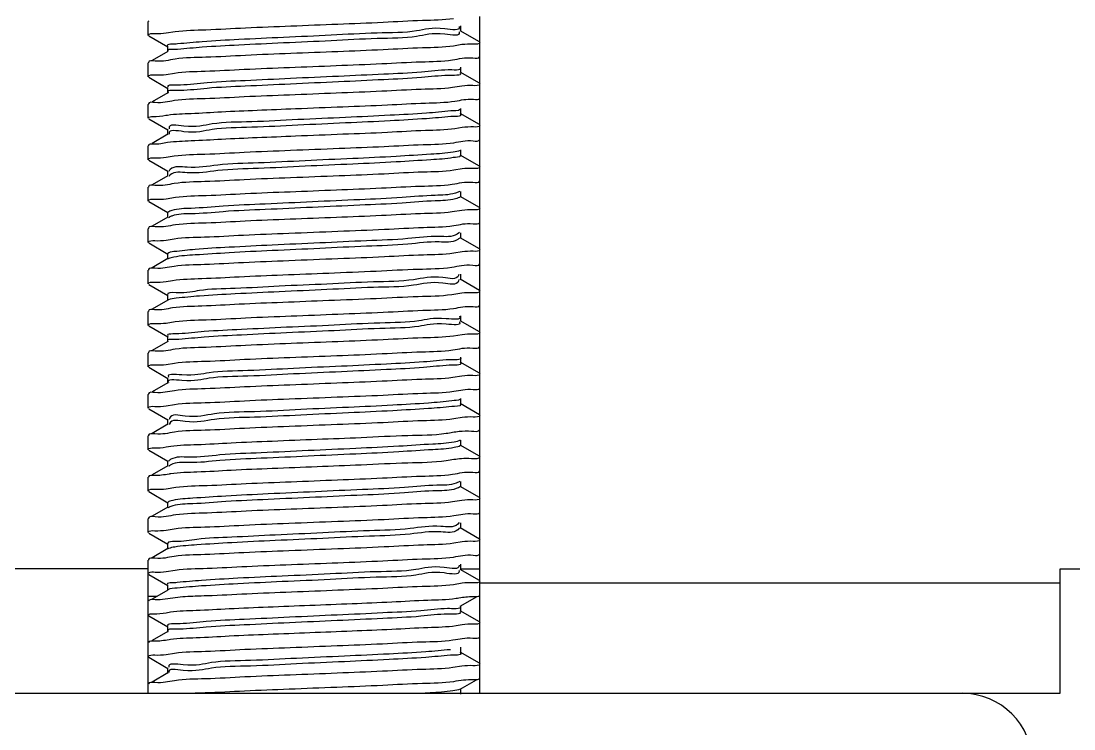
# Model space of a CAD drawing. Extents: x 795723 to 6584336, y 16443136 to 18851075.
# Drawn here: x 1984011.5 to 1984233.1, y 17882809.7 to 17882958.7 of the extents above; entities that cross this region are included whole.
import ezdxf

# ---------------------------------------------------------------- set-up
doc = ezdxf.new("R2010")
doc.units = 0
doc.header["$LTSCALE"] = 1000
doc.header["$MEASUREMENT"] = 0
doc.layers.add('02___PRT_ALL_AXES', color=7, linetype='Continuous')

# ---------------------------------------------------------------- blocks, each defined once
blk = doc.blocks.new('抗震大样1')
at = {"color": 133, "linetype": 'Continuous'}
for p, q in [((2274.64, -3747.18), (2274.52, -3747.32)), ((2279.9, -3750.75), (2282.58, -3750.33)), ((2367.99, -3750.39), (2368.02, -3750.5)), ((2374.1, -3753.41), (2368.33, -3750.07)), ((2368.46, -3750.22), (2368.46, -3748.56)), ((2274.64, -3751.61), (2280.41, -3754.95)), ((2368.84, -3754.27), (2366.31, -3754.68)), ((2280.41, -3756.3), (2275.68, -3759.03)), ((2280.27, -3754.79), (2280.27, -3756.45)), ((2274.64, -3759.64), (2274.52, -3759.78)), ((2368.46, -3762.69), (2368.46, -3761.02)), ((2274.64, -3764.07), (2280.41, -3767.41)), ((2279.89, -3763.2), (2282.35, -3762.8)), ((2374.1, -3765.87), (2368.33, -3762.53)), ((2280.27, -3767.25), (2280.27, -3768.92)), ((2368.84, -3766.71), (2365.98, -3767.17)), ((2280.41, -3768.76), (2275.68, -3771.5)), ((2274.64, -3772.1), (2274.52, -3772.24)), ((2368.46, -3775.15), (2368.46, -3773.49)), ((2274.64, -3776.53), (2280.41, -3779.87)), ((2279.8, -3775.51), (2280.32, -3775.43)), ((2374.1, -3778.33), (2368.33, -3774.99)), ((2280.27, -3779.72), (2280.27, -3781.38)), ((2368.86, -3779.23), (2366.74, -3779.57)), ((2280.41, -3781.22), (2275.68, -3783.96)), ((2280.75, -3781.09), (2280.76, -3781.15)), ((2274.64, -3784.57), (2274.52, -3784.7)), ((2368.46, -3787.61), (2368.46, -3785.95)), ((2274.64, -3788.99), (2280.41, -3792.33)), ((2279.89, -3788.13), (2282.34, -3787.73)), ((2374.1, -3790.8), (2368.33, -3787.46)), ((2280.27, -3792.18), (2280.27, -3793.84)), ((2368.85, -3791.66), (2366.4, -3792.06)), ((2280.41, -3793.69), (2275.68, -3796.42)), ((2280.9, -3793.71), (2280.75, -3793.91)), ((2280.94, -3793.66), (2280.9, -3793.71)), ((2274.64, -3797.03), (2274.52, -3797.16)), ((2368.24, -3798.42), (2366.86, -3798.95)), ((2368.46, -3800.07), (2368.46, -3798.41)), ((2274.64, -3801.46), (2280.41, -3804.8)), ((2279.9, -3800.61), (2282.66, -3800.17)), ((2374.1, -3803.26), (2368.33, -3799.92)), ((2280.27, -3804.64), (2280.27, -3806.3)), ((2368.84, -3804.1), (2365.91, -3804.56)), ((2280.41, -3806.15), (2275.68, -3808.88)), ((2280.75, -3806.21), (2280.55, -3806.34)), ((2280.82, -3806.17), (2280.75, -3806.21)), ((2274.64, -3809.49), (2274.52, -3809.63)), ((2368.09, -3810.79), (2367.4, -3811.31)), ((2368.46, -3812.53), (2368.46, -3810.87)), ((2274.64, -3813.92), (2280.41, -3817.26)), ((2279.89, -3813.05), (2282.28, -3812.66)), ((2374.1, -3815.72), (2368.33, -3812.38)), ((2280.27, -3817.1), (2280.27, -3818.77)), ((2368.85, -3816.59), (2366.36, -3816.99)), ((2280.41, -3818.61), (2275.68, -3821.35)), ((2280.65, -3818.61), (2280.45, -3818.7)), ((2274.64, -3821.95), (2274.52, -3822.09)), ((2367.89, -3823.41), (2367.82, -3823.67)), ((2368.46, -3825), (2368.46, -3823.34)), ((2274.64, -3826.38), (2280.41, -3829.72)), ((2279.87, -3825.48), (2281.82, -3825.16)), ((2367.91, -3824.94), (2367.82, -3825.34)), ((2374.1, -3828.18), (2368.33, -3824.84)), ((2280.27, -3829.57), (2280.27, -3831.23)), ((2368.83, -3829.01), (2365.75, -3829.49)), ((2280.41, -3831.07), (2275.68, -3833.81)), ((2280.57, -3830.97), (2280.39, -3831.05)), ((2274.64, -3834.42), (2274.52, -3834.55)), ((2368.46, -3837.46), (2368.46, -3835.8)), ((2274.64, -3838.84), (2280.41, -3842.18)), ((2279.9, -3837.99), (2282.63, -3837.56)), ((2374.1, -3840.65), (2368.33, -3837.31)), ((2280.27, -3842.03), (2280.27, -3843.69)), ((2368.85, -3841.51), (2366.34, -3841.91)), ((2280.41, -3843.54), (2275.68, -3846.27)), ((2274.64, -3846.88), (2274.52, -3847.01)), ((2368.46, -3849.92), (2368.46, -3848.26)), ((2274.64, -3851.3), (2280.41, -3854.65)), ((2279.89, -3850.44), (2282.38, -3850.04)), ((2374.1, -3853.11), (2368.33, -3849.77)), ((2280.41, -3856), (2275.68, -3858.73)), ((2280.27, -3854.49), (2280.27, -3856.15)), ((2368.84, -3853.96), (2366.05, -3854.4)), ((2274.64, -3859.34), (2274.52, -3859.48)), ((2374.1, -3865.57), (2368.33, -3862.23)), ((2368.46, -3862.38), (2368.46, -3860.72)), ((2274.64, -3863.77), (2280.41, -3867.11)), ((2279.89, -3862.9), (2282.37, -3862.5)), ((2280.41, -3868.46), (2275.68, -3871.2)), ((2280.27, -3866.95), (2280.27, -3868.62)), ((2280.88, -3868.35), (2280.85, -3868.52)), ((2368.85, -3866.44), (2366.39, -3866.83)), ((2274.64, -3871.8), (2274.52, -3871.94)), ((2374.1, -3878.03), (2368.33, -3874.69)), ((2368.46, -3874.85), (2368.46, -3873.19)), ((2274.64, -3876.23), (2280.41, -3879.57)), ((2279.85, -3875.28), (2281.25, -3875.05)), ((2280.41, -3880.92), (2275.68, -3883.66)), ((2280.27, -3879.42), (2280.27, -3881.08)), ((2280.84, -3880.99), (2280.65, -3881.16)), ((2280.89, -3880.94), (2280.84, -3880.99)), ((2274.64, -3884.26), (2274.52, -3884.4)), ((2279.9, -3887.85), (2282.77, -3887.4)), ((2368.19, -3885.61), (2367.1, -3886.14)), ((2374.1, -3890.5), (2368.33, -3887.16)), ((2368.46, -3887.31), (2368.46, -3885.65)), ((2274.64, -3888.69), (2280.41, -3892.03)), ((2280.41, -3893.39), (2275.68, -3896.12)), ((2280.27, -3891.88), (2280.27, -3893.54)), ((2280.7, -3893.43), (2280.5, -3893.54)), ((2280.78, -3893.39), (2280.7, -3893.43)), ((2368.84, -3891.34), (2366, -3891.79)), ((2274.64, -3896.73), (2274.52, -3896.86)), ((2279.89, -3900.29), (2282.32, -3899.89)), ((2367.99, -3898.04), (2367.59, -3898.51)), ((2368.07, -3899.57), (2367.59, -3900.17)), ((2374.1, -3902.96), (2368.33, -3899.62)), ((2368.46, -3899.77), (2368.46, -3898.11)), ((2274.64, -3901.15), (2280.41, -3904.5)), ((2280.41, -3905.85), (2275.68, -3908.58)), ((2280.27, -3904.34), (2280.27, -3906)), ((2280.61, -3905.81), (2280.43, -3905.89)), ((2368.85, -3903.82), (2366.39, -3904.22)), ((2274.64, -3909.19), (2274.52, -3909.33)), ((2274.52, -3949.36), (2274.52, -3911.97)), ((2279.9, -3912.77), (2282.65, -3912.33)), ((2367.94, -3912.36), (2367.97, -3912.53)), ((2367.96, -3910.79), (2367.97, -3910.87)), ((2374.1, -3915.42), (2368.33, -3912.08)), ((2368.46, -3912.23), (2368.46, -3910.57)), ((2274.64, -3913.62), (2280.41, -3916.96)), ((2280.41, -3918.31), (2275.68, -3921.05)), ((2280.27, -3916.8), (2280.27, -3918.47)), ((2368.85, -3916.28), (2366.32, -3916.69)), ((2274.65, -3921.44), (2274.54, -3921.62)), ((2368.33, -3923.19), (2373.36, -3920.28)), ((2372.11, -3920.24), (2372.4, -3920.25)), ((2276.11, -3925.42), (2276.21, -3925.43)), ((2279.85, -3925.13), (2281.19, -3924.91)), ((2374.1, -3927.88), (2368.33, -3924.54)), ((2368.46, -3924.7), (2368.46, -3923.03)), ((2274.64, -3926.08), (2280.41, -3929.42)), ((2368.87, -3928.8), (2367.07, -3929.09)), ((2280.41, -3930.77), (2275.68, -3933.51)), ((2280.27, -3929.27), (2280.27, -3930.93)), ((2281.19, -3933.21), (2280.81, -3933.27)), ((2279.89, -3937.68), (2282.41, -3937.27)), ((2374.1, -3940.35), (2368.33, -3937)), ((2368.46, -3937.16), (2368.46, -3935.5)), ((2274.64, -3938.54), (2280.41, -3941.88)), ((2368.84, -3941.2), (2366.12, -3941.63)), ((2280.41, -3943.24), (2275.68, -3945.97)), ((2280.27, -3941.73), (2280.27, -3943.39)), ((2368.33, -3948.11), (2373.24, -3945.27)), ((2368.46, -3949.62), (2368.46, -3947.96))]:
    blk.add_line(p, q, dxfattribs=at)
at = {"color": 5, "linetype": 'Continuous'}
for p, q in [((2374.22, -3949.36), (2374.22, -3745.8)), ((2274.52, -3911.97), (2108.35, -3911.97)), ((2548.69, -3949.36), (2548.69, -3911.97)), ((2548.69, -3911.97), (2706.55, -3911.97)), ((2374.22, -3916.12), (2548.69, -3916.12)), ((2091.74, -3949.36), (2548.69, -3949.36))]:
    blk.add_line(p, q, dxfattribs=at)
at = {"color": 3, "linetype": 'Continuous'}
blk.add_arc((2519.2, -3970.54), 21.19, 0, 90, dxfattribs=at)
at = {"color": 133, "linetype": 'Continuous'}
for points, start_tangent, end_tangent in [([(2282.58, -3750.33), (2291.84, -3749.76), (2303.74, -3749.2), (2317.39, -3748.63), (2331.51, -3748.07), (2345.14, -3747.5), (2357, -3746.94), (2366.31, -3746.37)], (0.989189, 0.146646), (0.989082, 0.147367)), ([(2274.52, -3751.47), (2276.58, -3750.9)], (0, 1), (0.999231, -0.039217)), ([(2276.58, -3750.9), (2279.9, -3750.75)], (0.999231, -0.039217), (0.991693, 0.128631)), ([(2368.02, -3748.84), (2363.69, -3749.49), (2355.16, -3750.14), (2343.35, -3750.79), (2329.52, -3751.44), (2315.13, -3752.1), (2301.73, -3752.75), (2290.75, -3753.4), (2283.35, -3754.05)], (0.234344, -0.972154), (-0.99554, -0.094343)), ([(2368.02, -3750.5), (2363.69, -3751.15), (2355.16, -3751.8), (2343.35, -3752.46), (2329.52, -3753.11), (2315.13, -3753.76), (2301.73, -3754.41), (2290.75, -3755.06), (2283.35, -3755.71)], (0.234344, -0.972154), (-0.99554, -0.094343)), ([(2368.01, -3748.8), (2368.02, -3748.84)], (0.270405, -0.962747), (0.234344, -0.972154)), ([(2283.35, -3754.05), (2280.32, -3754.7), (2280.35, -3754.73)], (-0.99554, -0.094343), (0.682491, -0.730894)), ([(2366.31, -3754.68), (2357, -3755.25), (2345.14, -3755.81), (2331.51, -3756.38), (2317.39, -3756.94), (2303.74, -3757.51), (2291.84, -3758.07), (2282.58, -3758.63)], (-0.989082, -0.147367), (-0.989189, -0.146646)), ([(2372.2, -3754.11), (2368.84, -3754.27)], (-0.999319, 0.036909), (-0.99104, -0.133567)), ([(2374.22, -3753.55), (2372.2, -3754.11)], (0, -1), (-0.999319, 0.036909)), ([(2283.35, -3755.71), (2280.32, -3756.35)], (-0.99554, -0.094343), (0.45559, -0.89019)), ([(2365.98, -3758.86), (2372.12, -3758.28), (2374.19, -3757.87)], (0.989274, 0.14607), (0.290698, 0.956815)), ([(2282.58, -3758.63), (2276.58, -3759.21), (2274.54, -3759.61)], (-0.989189, -0.146646), (-0.296639, -0.95499)), ([(2282.35, -3762.8), (2291.58, -3762.24), (2303.35, -3761.68), (2316.96, -3761.11), (2331.04, -3760.55), (2344.72, -3759.98), (2356.6, -3759.42), (2365.98, -3758.86)], (0.989079, 0.147386), (0.989274, 0.14607)), ([(2274.52, -3763.93), (2276.52, -3763.37)], (0, 1), (0.99936, -0.035764)), ([(2276.52, -3763.37), (2279.89, -3763.2)], (0.99936, -0.035764), (0.99071, 0.135994)), ([(2364.64, -3761.86), (2356.7, -3762.51), (2345.31, -3763.16), (2331.69, -3763.81), (2317.29, -3764.46), (2303.65, -3765.11), (2292.21, -3765.76), (2284.21, -3766.41)], (-0.999545, -0.030173), (-0.999796, -0.020181)), ([(2364.64, -3763.52), (2356.7, -3764.17), (2345.31, -3764.82), (2331.69, -3765.47), (2317.29, -3766.12), (2303.65, -3766.77), (2292.21, -3767.42), (2284.21, -3768.07)], (-0.999545, -0.030173), (-0.999796, -0.020181)), ([(2368.28, -3761.21), (2364.64, -3761.86)], (0.598328, -0.801252), (-0.999545, -0.030173)), ([(2368.26, -3762.85), (2368.28, -3762.87), (2364.64, -3763.52)], (0.645314, -0.763917), (-0.999545, -0.030173)), ([(2284.21, -3766.41), (2280.48, -3767.06), (2280.5, -3767.08)], (-0.999796, -0.020181), (0.628223, -0.778033)), ([(2365.98, -3767.17), (2356.6, -3767.73), (2344.72, -3768.29), (2331.04, -3768.86), (2316.96, -3769.42), (2303.35, -3769.99), (2291.58, -3770.55), (2282.35, -3771.11)], (-0.989274, -0.14607), (-0.989079, -0.147386)), ([(2372.12, -3766.59), (2368.84, -3766.71)], (-0.999149, 0.04124), (-0.992411, -0.122963)), ([(2374.22, -3766.01), (2372.12, -3766.59)], (0, -1), (-0.999149, 0.04124)), ([(2284.21, -3768.07), (2280.48, -3768.71)], (-0.999796, -0.020181), (0.580231, -0.814452)), ([(2366.74, -3771.26), (2372.32, -3770.71), (2374.19, -3770.33)], (0.98905, 0.147584), (0.328194, 0.94461)), ([(2282.35, -3771.11), (2276.52, -3771.68), (2274.54, -3772.07)], (-0.989079, -0.147386), (-0.30846, -0.951237)), ([(2280.32, -3775.43), (2287.42, -3774.93), (2296.55, -3774.45), (2307.21, -3773.98), (2318.83, -3773.5)], (0.988944, 0.148289), (0.9992, 0.040004)), ([(2318.83, -3773.5), (2333.04, -3772.93), (2346.42, -3772.37), (2357.88, -3771.82), (2366.74, -3771.26)], (0.9992, 0.040004), (0.98905, 0.147584)), ([(2368.38, -3773.71), (2365.48, -3774.22)], (-0.772017, -0.635602), (-0.994771, -0.102127)), ([(2274.52, -3776.39), (2275.96, -3775.92)], (0, 1), (0.999991, 0.004229)), ([(2275.96, -3775.92), (2279.8, -3775.51)], (0.999991, 0.004229), (0.986264, 0.165177)), ([(2319.47, -3776.82), (2305.61, -3777.47), (2293.76, -3778.12), (2285.16, -3778.77), (2280.75, -3779.43), (2280.78, -3779.58)], (-0.998977, -0.045217), (0.257832, -0.96619)), ([(2365.48, -3774.22), (2358.15, -3774.87), (2347.22, -3775.52), (2333.85, -3776.17), (2319.47, -3776.82)], (-0.994771, -0.102127), (-0.998977, -0.045217)), ([(2365.48, -3775.88), (2358.15, -3776.53), (2347.22, -3777.18), (2333.85, -3777.83), (2319.47, -3778.48)], (-0.994771, -0.102127), (-0.998977, -0.045217)), ([(2368.4, -3775.2), (2368.42, -3775.23), (2365.48, -3775.88)], (0.672614, -0.739994), (-0.994771, -0.102127)), ([(2319.47, -3778.48), (2305.61, -3779.13), (2293.76, -3779.79), (2285.16, -3780.44), (2280.75, -3781.09)], (-0.998977, -0.045217), (0.137381, -0.990518)), ([(2366.74, -3779.57), (2357.88, -3780.12), (2346.42, -3780.68), (2333.04, -3781.24), (2318.83, -3781.81)], (-0.98905, -0.147584), (-0.9992, -0.040004)), ([(2372.32, -3779.02), (2368.86, -3779.23)], (-0.999546, 0.030133), (-0.989168, -0.146788)), ([(2374.22, -3778.47), (2372.32, -3779.02)], (0, -1), (-0.999546, 0.030133)), ([(2318.83, -3781.81), (2307.21, -3782.28), (2296.55, -3782.76), (2287.42, -3783.24), (2280.32, -3783.74)], (-0.9992, -0.040004), (-0.988944, -0.148289)), ([(2366.4, -3783.75), (2372.22, -3783.19), (2374.19, -3782.79)], (0.989077, 0.147403), (0.309044, 0.951048)), ([(2280.32, -3783.74), (2275.96, -3784.22), (2274.56, -3784.53)], (-0.988944, -0.148289), (-0.459353, -0.888254)), ([(2282.34, -3787.73), (2291.55, -3787.17), (2303.39, -3786.6), (2317.31, -3786.02), (2331.92, -3785.44), (2345.42, -3784.88), (2357.18, -3784.32), (2366.4, -3783.75)], (0.989077, 0.147397), (0.989077, 0.147403)), ([(2368.31, -3786.07), (2366.22, -3786.58)], (-0.887135, -0.461511), (-0.984606, -0.17479)), ([(2274.52, -3788.86), (2276.51, -3788.29)], (0, 1), (0.999366, -0.035605)), ([(2276.51, -3788.29), (2279.89, -3788.13)], (0.999366, -0.035605), (0.990663, 0.136335)), ([(2366.22, -3786.58), (2359.52, -3787.23), (2349.07, -3787.88), (2335.99, -3788.54), (2321.66, -3789.19), (2307.63, -3789.84), (2295.38, -3790.49), (2286.22, -3791.14), (2281.13, -3791.79), (2280.68, -3792.38)], (-0.984606, -0.17479), (-0.440039, -0.897979)), ([(2366.22, -3788.24), (2359.52, -3788.9), (2349.07, -3789.55), (2335.99, -3790.2), (2321.66, -3790.85), (2307.63, -3791.5), (2295.38, -3792.15), (2286.22, -3792.8), (2281.13, -3793.45), (2280.94, -3793.66)], (-0.984606, -0.17479), (-0.639862, -0.76849)), ([(2368.46, -3787.61), (2366.22, -3788.24)], (-0.325803, -0.945438), (-0.984606, -0.17479)), ([(2366.4, -3792.06), (2357.18, -3792.62), (2345.42, -3793.18), (2331.92, -3793.75), (2317.31, -3794.33), (2303.39, -3794.91), (2291.55, -3795.47), (2282.34, -3796.04)], (-0.989077, -0.147403), (-0.989077, -0.147397)), ([(2372.22, -3791.5), (2368.85, -3791.66)], (-0.999365, 0.035618), (-0.990661, -0.136349)), ([(2374.22, -3790.93), (2372.22, -3791.5)], (0, -1), (-0.999365, 0.035618)), ([(2365.91, -3796.25), (2372.13, -3795.66), (2374.19, -3795.25)], (0.989289, 0.145973), (0.290903, 0.956753)), ([(2282.34, -3796.04), (2276.51, -3796.6), (2274.54, -3797)], (-0.989077, -0.147397), (-0.309, -0.951062)), ([(2366.86, -3798.95), (2360.81, -3799.6), (2350.86, -3800.25), (2338.09, -3800.9), (2323.86, -3801.55), (2309.68, -3802.2), (2297.07, -3802.85), (2287.37, -3803.5), (2281.61, -3804.15), (2280.43, -3804.79)], (-0.958589, -0.284792), (-0.668666, -0.743563)), ([(2282.66, -3800.17), (2291.95, -3799.61), (2303.64, -3799.05), (2317.14, -3798.49), (2331.07, -3797.94), (2344.61, -3797.37), (2356.37, -3796.82), (2365.91, -3796.25)], (0.989271, 0.146093), (0.989289, 0.145973)), ([(2274.52, -3801.32), (2276.59, -3800.75)], (0, 1), (0.999206, -0.039849)), ([(2276.59, -3800.75), (2279.9, -3800.61)], (0.999206, -0.039849), (0.992013, 0.126138)), ([(2366.86, -3800.61), (2360.81, -3801.26), (2350.86, -3801.91), (2338.09, -3802.56), (2323.86, -3803.21), (2309.68, -3803.86), (2297.07, -3804.51), (2287.37, -3805.16), (2281.61, -3805.81), (2280.82, -3806.17)], (-0.958589, -0.284792), (-0.877121, -0.480269)), ([(2368.37, -3799.98), (2366.86, -3800.61)], (-0.689182, -0.724588), (-0.958589, -0.284792)), ([(2365.91, -3804.56), (2356.37, -3805.13), (2344.61, -3805.68), (2331.07, -3806.24), (2317.14, -3806.8), (2303.64, -3807.36), (2291.95, -3807.92), (2282.66, -3808.48)], (-0.989289, -0.145973), (-0.989271, -0.146093)), ([(2372.13, -3803.97), (2368.84, -3804.1)], (-0.99914, 0.041463), (-0.992646, -0.121056)), ([(2374.22, -3803.4), (2372.13, -3803.97)], (0, -1), (-0.99914, 0.041463)), ([(2282.66, -3808.48), (2276.59, -3809.05), (2274.54, -3809.46)], (-0.989271, -0.146093), (-0.295224, -0.955428)), ([(2366.36, -3808.68), (2372.21, -3808.11), (2374.19, -3807.72)], (0.989151, 0.146899), (0.306643, 0.951825)), ([(2367.4, -3811.31), (2362, -3811.96), (2352.59, -3812.61), (2340.16, -3813.26), (2326.06, -3813.91), (2311.77, -3814.56), (2298.83, -3815.21), (2288.61, -3815.86), (2282.2, -3816.52), (2280.31, -3817.14)], (-0.858151, -0.513397), (-0.637402, -0.770531)), ([(2282.28, -3812.66), (2291.42, -3812.1), (2303.12, -3811.54), (2316.8, -3810.97), (2331.56, -3810.38), (2345.5, -3809.8), (2357.25, -3809.24), (2366.36, -3808.68)], (0.989078, 0.147393), (0.989151, 0.146899)), ([(2274.52, -3813.78), (2276.5, -3813.22)], (0, 1), (0.999397, -0.03471)), ([(2276.5, -3813.22), (2279.89, -3813.05)], (0.999397, -0.03471), (0.990405, 0.138196)), ([(2367.4, -3812.97), (2362, -3813.62), (2352.59, -3814.27), (2340.16, -3814.92), (2326.06, -3815.57), (2311.77, -3816.23), (2298.83, -3816.88), (2288.61, -3817.53), (2282.2, -3818.18), (2280.65, -3818.61)], (-0.858151, -0.513397), (-0.928543, -0.371225)), ([(2368.19, -3812.34), (2367.4, -3812.97)], (-0.588197, -0.808717), (-0.858151, -0.513397)), ([(2366.36, -3816.99), (2357.25, -3817.54), (2345.5, -3818.11), (2331.56, -3818.69), (2316.8, -3819.28), (2303.12, -3819.85), (2291.42, -3820.41), (2282.28, -3820.97)], (-0.989151, -0.146899), (-0.989078, -0.147393)), ([(2372.21, -3816.42), (2368.85, -3816.59)], (-0.999342, 0.036282), (-0.990836, -0.135073)), ([(2374.22, -3815.86), (2372.21, -3816.42)], (0, -1), (-0.999342, 0.036282)), ([(2282.28, -3820.97), (2276.5, -3821.53), (2274.54, -3821.92)], (-0.989078, -0.147393), (-0.312043, -0.950068)), ([(2328.76, -3822.95), (2343.08, -3822.36), (2355.7, -3821.78), (2365.75, -3821.19)], (0.999203, 0.039912), (0.989143, 0.146954)), ([(2365.75, -3821.19), (2372.09, -3820.59), (2374.2, -3820.18)], (0.989143, 0.146954), (0.284712, 0.958613)), ([(2281.82, -3825.16), (2290.62, -3824.6), (2301.8, -3824.06), (2314.95, -3823.5), (2328.76, -3822.95)], (0.988992, 0.14797), (0.999203, 0.039912)), ([(2367.82, -3823.67), (2363.1, -3824.32), (2354.24, -3824.97), (2342.2, -3825.63), (2328.25, -3826.28)], (-0.318902, -0.947788), (-0.998982, -0.045112)), ([(2274.52, -3826.24), (2276.37, -3825.7)], (0, 1), (0.999634, -0.027052)), ([(2276.37, -3825.7), (2279.87, -3825.48)], (0.999634, -0.027052), (0.988435, 0.151646)), ([(2328.25, -3826.28), (2313.89, -3826.93), (2300.65, -3827.58), (2289.94, -3828.23), (2282.9, -3828.88), (2280.28, -3829.53), (2280.29, -3829.55)], (-0.998982, -0.045112), (0.53722, -0.843442)), ([(2367.82, -3825.34), (2363.1, -3825.99), (2354.24, -3826.64), (2342.2, -3827.29), (2328.25, -3827.94)], (-0.318902, -0.947788), (-0.998982, -0.045112)), ([(2328.25, -3827.94), (2313.89, -3828.59), (2300.65, -3829.24), (2289.94, -3829.89), (2282.9, -3830.54), (2280.57, -3830.97)], (-0.998982, -0.045112), (-0.942887, -0.333113)), ([(2365.75, -3829.49), (2355.7, -3830.09), (2343.08, -3830.67), (2328.76, -3831.26)], (-0.989143, -0.146954), (-0.999203, -0.039912)), ([(2372.09, -3828.9), (2368.83, -3829.01)], (-0.999053, 0.043507), (-0.993302, -0.115545)), ([(2374.22, -3828.32), (2372.09, -3828.9)], (0, -1), (-0.999053, 0.043507)), ([(2281.82, -3833.46), (2276.37, -3834.01), (2274.55, -3834.38)], (-0.988992, -0.14797), (-0.339312, -0.940674)), ([(2328.76, -3831.26), (2314.95, -3831.81), (2301.8, -3832.37), (2290.62, -3832.91), (2281.82, -3833.46)], (-0.999203, -0.039912), (-0.988992, -0.14797)), ([(2282.63, -3837.56), (2291.91, -3837), (2303.78, -3836.43), (2317.45, -3835.87), (2331.55, -3835.3), (2345.19, -3834.74), (2357.05, -3834.17), (2366.34, -3833.61)], (0.989224, 0.146411), (0.989079, 0.147387)), ([(2366.34, -3833.61), (2372.21, -3833.04), (2374.19, -3832.64)], (0.989079, 0.147387), (0.305858, 0.952077)), ([(2368.14, -3836.03), (2364.1, -3836.69), (2355.82, -3837.34), (2344.19, -3837.99), (2330.44, -3838.64), (2316.04, -3839.29), (2302.53, -3839.94), (2291.35, -3840.59), (2283.7, -3841.24)], (0.486722, -0.873557), (-0.997852, -0.065513)), ([(2368.14, -3836.03), (2368.15, -3836.05)], (0.486723, -0.873557), (0.465117, -0.885249)), ([(2274.52, -3838.71), (2276.59, -3838.13)], (0, 1), (0.999203, -0.039912)), ([(2276.59, -3838.13), (2279.9, -3837.99)], (0.999203, -0.039912), (0.991916, 0.126899)), ([(2368.14, -3837.7), (2364.1, -3838.35), (2355.82, -3839), (2344.19, -3839.65), (2330.44, -3840.3), (2316.04, -3840.95), (2302.53, -3841.6), (2291.35, -3842.25), (2283.7, -3842.9)], (0.479562, -0.877508), (-0.997852, -0.065513)), ([(2368.12, -3837.67), (2368.14, -3837.7)], (0.520178, -0.854058), (0.479562, -0.877508)), ([(2283.7, -3841.24), (2280.38, -3841.89), (2280.4, -3841.91)], (-0.997852, -0.065513), (0.685134, -0.728417)), ([(2283.7, -3842.9), (2280.38, -3843.56)], (-0.997852, -0.065513), (0.631688, -0.775223)), ([(2366.34, -3841.91), (2357.05, -3842.48), (2345.19, -3843.04), (2331.55, -3843.61), (2317.45, -3844.17), (2303.78, -3844.74), (2291.91, -3845.31), (2282.63, -3845.87)], (-0.989079, -0.147387), (-0.989224, -0.146411)), ([(2372.21, -3841.35), (2368.85, -3841.51)], (-0.999331, 0.036561), (-0.990937, -0.134328)), ([(2374.22, -3840.78), (2372.21, -3841.35)], (0, -1), (-0.999331, 0.036561)), ([(2282.63, -3845.87), (2276.59, -3846.44), (2274.54, -3846.85)], (-0.989224, -0.146411), (-0.294413, -0.955678)), ([(2282.38, -3850.04), (2291.64, -3849.47), (2303.48, -3848.91), (2317.11, -3848.34), (2331.2, -3847.78), (2344.88, -3847.21), (2356.75, -3846.65), (2366.05, -3846.09)], (0.98908, 0.147379), (0.989251, 0.146227)), ([(2366.05, -3846.09), (2372.14, -3845.51), (2374.19, -3845.1)], (0.989251, 0.146227), (0.293271, 0.956029)), ([(2365, -3849.05), (2357.32, -3849.7), (2346.12, -3850.35), (2332.61, -3851), (2318.21, -3851.65), (2304.47, -3852.3), (2292.85, -3852.96), (2284.6, -3853.61), (2280.58, -3854.26), (2280.6, -3854.29)], (-0.998042, -0.062553), (0.533218, -0.845978)), ([(2368.35, -3848.4), (2365, -3849.05)], (0.631739, -0.775181), (-0.998042, -0.062553)), ([(2274.52, -3851.17), (2276.52, -3850.6)], (0, 1), (0.999343, -0.036239)), ([(2276.52, -3850.6), (2279.89, -3850.44)], (0.999343, -0.036239), (0.99085, 0.134969)), ([(2365, -3850.71), (2357.32, -3851.36), (2346.12, -3852.01), (2332.61, -3852.66), (2318.21, -3853.32), (2304.47, -3853.97), (2292.85, -3854.62), (2284.6, -3855.27), (2280.58, -3855.92)], (-0.998042, -0.062553), (0.49569, -0.868499)), ([(2368.33, -3850.04), (2368.35, -3850.06), (2365, -3850.71)], (0.683263, -0.730172), (-0.998042, -0.062553)), ([(2280.58, -3855.91), (2280.58, -3855.92)], (0.47887, -0.877886), (0.495691, -0.868499)), ([(2366.05, -3854.4), (2356.75, -3854.96), (2344.88, -3855.52), (2331.2, -3856.09), (2317.11, -3856.65), (2303.48, -3857.22), (2291.64, -3857.78), (2282.38, -3858.35)], (-0.989251, -0.146227), (-0.98908, -0.147379)), ([(2372.14, -3853.82), (2368.84, -3853.96)], (-0.999185, 0.040376), (-0.992107, -0.125398)), ([(2374.22, -3853.25), (2372.14, -3853.82)], (0, -1), (-0.999185, 0.040376)), ([(2282.38, -3858.35), (2276.52, -3858.91), (2274.54, -3859.31)], (-0.98908, -0.147379), (-0.306865, -0.951753)), ([(2282.37, -3862.5), (2291.62, -3861.94), (2303.42, -3861.38), (2316.87, -3860.81), (2331.3, -3860.24), (2345.17, -3859.66), (2357.05, -3859.1), (2366.39, -3858.53)], (0.989081, 0.147371), (0.989039, 0.147653)), ([(2366.39, -3858.53), (2372.23, -3857.96), (2374.19, -3857.57)], (0.989039, 0.147653), (0.310178, 0.950678)), ([(2365.81, -3861.41), (2358.74, -3862.07), (2348.01, -3862.72), (2334.75, -3863.37), (2320.39, -3864.02), (2306.46, -3864.67), (2294.43, -3865.32), (2285.59, -3865.97), (2280.9, -3866.62), (2280.83, -3866.99)], (-0.991407, -0.130812), (-0.068675, -0.997639)), ([(2368.35, -3860.91), (2365.81, -3861.41)], (-0.86874, -0.495268), (-0.991407, -0.130812)), ([(2274.52, -3863.63), (2276.52, -3863.07)], (0, 1), (0.999349, -0.036082)), ([(2276.52, -3863.07), (2279.89, -3862.9)], (0.999349, -0.036082), (0.990804, 0.135305)), ([(2365.81, -3863.08), (2358.74, -3863.73), (2348.01, -3864.38), (2334.75, -3865.03), (2320.39, -3865.68), (2306.46, -3866.33), (2294.43, -3866.98), (2285.59, -3867.63), (2280.9, -3868.28), (2280.89, -3868.31)], (-0.991407, -0.130812), (-0.258253, -0.966077)), ([(2368.44, -3862.4), (2368.45, -3862.43), (2365.81, -3863.08)], (0.561009, -0.82781), (-0.991407, -0.130812)), ([(2280.89, -3868.31), (2280.88, -3868.35)], (-0.258253, -0.966077), (-0.234955, -0.972006)), ([(2366.39, -3866.83), (2357.05, -3867.41), (2345.17, -3867.97), (2331.3, -3868.55), (2316.87, -3869.12), (2303.42, -3869.68), (2291.62, -3870.25), (2282.37, -3870.81)], (-0.989039, -0.147653), (-0.989081, -0.147371)), ([(2372.23, -3866.27), (2368.85, -3866.44)], (-0.999373, 0.03542), (-0.990687, -0.136158)), ([(2374.22, -3865.71), (2372.23, -3866.27)], (0, -1), (-0.999373, 0.03542)), ([(2282.37, -3870.81), (2276.52, -3871.37), (2274.54, -3871.77)], (-0.989081, -0.147371), (-0.307393, -0.951583)), ([(2338.51, -3872.41), (2352.52, -3871.79), (2364.1, -3871.15), (2367.97, -3870.56)], (0.99914, 0.041458), (0.994796, 0.101887)), ([(2367.97, -3870.56), (2371.69, -3870.5)], (0.994796, 0.101887), (0.998061, -0.062239)), ([(2371.69, -3870.5), (2374.2, -3870.02)], (0.998061, -0.062239), (0.229125, 0.973397)), ([(2281.25, -3875.05), (2289.16, -3874.53), (2299.45, -3874.02), (2311.78, -3873.48), (2325.29, -3872.94), (2338.51, -3872.41)], (0.989043, 0.14763), (0.99914, 0.041458)), ([(2366.51, -3873.78), (2360.07, -3874.43), (2349.83, -3875.08), (2336.88, -3875.73)], (-0.976908, -0.213659), (-0.998902, -0.046859)), ([(2368.28, -3873.26), (2366.51, -3873.78)], (-0.879984, -0.475004), (-0.976908, -0.213659)), ([(2368.42, -3874.82), (2366.51, -3875.44)], (-0.626647, -0.779303), (-0.976908, -0.213659)), ([(2274.52, -3876.09), (2276.23, -3875.57)], (0, 1), (0.999847, -0.017478)), ([(2276.23, -3875.57), (2279.85, -3875.28)], (0.999847, -0.017478), (0.98641, 0.164303)), ([(2336.88, -3875.73), (2322.59, -3876.38), (2308.49, -3877.03), (2296.08, -3877.68), (2286.69, -3878.33), (2281.32, -3878.98), (2280.55, -3879.61)], (-0.998902, -0.046859), (-0.578686, -0.81555)), ([(2336.88, -3877.39), (2322.59, -3878.04), (2308.49, -3878.69), (2296.08, -3879.34), (2286.69, -3879.99), (2281.32, -3880.65), (2280.89, -3880.94)], (-0.998902, -0.046859), (-0.782514, -0.622633)), ([(2366.51, -3875.44), (2360.07, -3876.09), (2349.83, -3876.74), (2336.88, -3877.39)], (-0.976908, -0.213659), (-0.998902, -0.046859)), ([(2374.22, -3878.17), (2371.69, -3878.8)], (0, -1), (-0.998061, 0.062239)), ([(2338.51, -3880.72), (2325.29, -3881.25), (2311.78, -3881.79), (2299.45, -3882.32), (2289.16, -3882.84), (2281.25, -3883.36), (2280.81, -3883.43)], (-0.99914, -0.041458), (-0.986713, -0.162473)), ([(2368.69, -3878.81), (2364.1, -3879.46), (2352.52, -3880.1), (2338.51, -3880.72)], (-0.997637, -0.068707), (-0.99914, -0.041458)), ([(2371.69, -3878.8), (2368.69, -3878.81)], (-0.998061, 0.062239), (-0.997637, -0.068707)), ([(2276.23, -3883.88), (2274.55, -3884.23)], (-0.999847, 0.017478), (-0.373501, -0.92763)), ([(2280.81, -3883.43), (2276.23, -3883.88)], (-0.986713, -0.162473), (-0.999847, 0.017478)), ([(2282.77, -3887.4), (2292.19, -3886.83), (2303.92, -3886.28), (2317.44, -3885.72), (2331.38, -3885.16), (2344.9, -3884.6), (2356.61, -3884.04), (2366, -3883.48)], (0.989284, 0.146001), (0.989282, 0.146018)), ([(2366, -3883.48), (2372.14, -3882.9), (2374.19, -3882.49)], (0.989282, 0.146018), (0.293833, 0.955857)), ([(2367.1, -3886.14), (2361.32, -3886.79), (2351.6, -3887.44), (2338.97, -3888.09), (2324.79, -3888.74), (2310.56, -3889.4), (2297.8, -3890.05), (2287.88, -3890.7), (2281.85, -3891.35), (2280.37, -3891.97)], (-0.933582, -0.358364), (-0.689145, -0.724623)), ([(2368.31, -3887.17), (2367.1, -3887.8)], (-0.672218, -0.740354), (-0.933582, -0.358364)), ([(2274.52, -3888.56), (2276.6, -3887.98)], (0, 1), (0.999159, -0.040992)), ([(2276.6, -3887.98), (2279.9, -3887.85)], (0.999159, -0.040992), (0.992424, 0.122863)), ([(2367.1, -3887.8), (2361.32, -3888.45), (2351.6, -3889.1), (2338.97, -3889.76), (2324.79, -3890.41), (2310.56, -3891.06), (2297.8, -3891.71), (2287.88, -3892.36), (2281.85, -3893.01), (2280.78, -3893.39)], (-0.933582, -0.358364), (-0.911778, -0.410684)), ([(2374.22, -3890.63), (2372.14, -3891.21)], (0, -1), (-0.999182, 0.040445)), ([(2366, -3891.79), (2356.61, -3892.35), (2344.9, -3892.91), (2331.38, -3893.47), (2317.44, -3894.02), (2303.92, -3894.59), (2292.19, -3895.14), (2282.77, -3895.71)], (-0.989282, -0.146018), (-0.989284, -0.146001)), ([(2372.14, -3891.21), (2368.84, -3891.34)], (-0.999182, 0.040445), (-0.992273, -0.12407)), ([(2282.77, -3895.71), (2276.6, -3896.29), (2274.54, -3896.7)], (-0.989284, -0.146001), (-0.291872, -0.956457)), ([(2282.32, -3899.89), (2291.51, -3899.33), (2303.24, -3898.77), (2316.81, -3898.2), (2331.49, -3897.62), (2345.42, -3897.04), (2357.22, -3896.48), (2366.39, -3895.91)], (0.98908, 0.147382), (0.989103, 0.147225)), ([(2366.39, -3895.91), (2372.22, -3895.35), (2374.19, -3894.95)], (0.989103, 0.147225), (0.308086, 0.951358)), ([(2274.52, -3901.02), (2276.51, -3900.46)], (0, 1), (0.999377, -0.035288)), ([(2276.51, -3900.46), (2279.89, -3900.29)], (0.999377, -0.035288), (0.990572, 0.13699)), ([(2367.59, -3898.51), (2362.47, -3899.16), (2353.29, -3899.81), (2341.03, -3900.46), (2326.98, -3901.11), (2312.66, -3901.76), (2299.59, -3902.41), (2289.16, -3903.06), (2282.48, -3903.71), (2280.28, -3904.34)], (-0.728836, -0.684688), (-0.383799, -0.923417)), ([(2367.59, -3900.17), (2362.47, -3900.82), (2353.29, -3901.47), (2341.03, -3902.12), (2326.98, -3902.77), (2312.66, -3903.42), (2299.59, -3904.07), (2289.16, -3904.72), (2282.48, -3905.37), (2280.61, -3905.81)], (-0.728836, -0.684688), (-0.938678, -0.344796)), ([(2374.22, -3903.1), (2372.22, -3903.66)], (0, -1), (-0.999356, 0.035871)), ([(2366.39, -3904.22), (2357.22, -3904.78), (2345.42, -3905.35), (2331.49, -3905.93), (2316.81, -3906.51), (2303.24, -3907.08), (2291.51, -3907.64), (2282.32, -3908.2)], (-0.989103, -0.147225), (-0.98908, -0.147382)), ([(2372.22, -3903.66), (2368.85, -3903.82)], (-0.999356, 0.035871), (-0.990719, -0.135925)), ([(2282.32, -3908.2), (2276.51, -3908.76), (2274.54, -3909.16)], (-0.98908, -0.147382), (-0.310079, -0.950711)), ([(2282.65, -3912.33), (2292.24, -3911.75), (2304.1, -3911.2), (2317.59, -3910.64), (2331.55, -3910.08), (2345.09, -3909.51), (2356.89, -3908.96), (2366.32, -3908.38)], (0.989208, 0.146516), (0.989124, 0.147084)), ([(2366.32, -3908.38), (2372.25, -3907.81), (2374.19, -3907.42)], (0.989124, 0.147084), (0.313263, 0.949667)), ([(2274.7, -3913.1), (2276.54, -3912.91)], (0.785152, 0.619304), (0.999277, -0.038014)), ([(2276.54, -3912.91), (2279.9, -3912.77)], (0.999277, -0.038014), (0.991864, 0.127302)), ([(2367.97, -3910.87), (2363.53, -3911.52), (2354.92, -3912.17), (2343.04, -3912.82), (2329.17, -3913.47), (2314.79, -3914.12), (2301.44, -3914.77), (2290.52, -3915.42), (2283.22, -3916.07)], (0.099942, -0.994993), (-0.994481, -0.104916)), ([(2367.97, -3912.53), (2363.53, -3913.18), (2354.92, -3913.83), (2343.04, -3914.48), (2329.17, -3915.13), (2314.79, -3915.78), (2301.44, -3916.43), (2290.52, -3917.09), (2283.22, -3917.74)], (0.099942, -0.994993), (-0.994481, -0.104916)), ([(2283.22, -3916.07), (2280.31, -3916.73), (2280.33, -3916.75)], (-0.994481, -0.104916), (0.667703, -0.744428)), ([(2372.25, -3916.12), (2368.85, -3916.28)], (-0.999387, 0.035012), (-0.990917, -0.134475)), ([(2374.22, -3915.61), (2372.25, -3916.12)], (-0.090496, -0.995897), (-0.999387, 0.035012)), ([(2283.22, -3917.74), (2280.36, -3918.24)], (-0.994481, -0.104916), (-0.793303, -0.608827)), ([(2366.32, -3916.69), (2356.89, -3917.26), (2345.09, -3917.82), (2331.55, -3918.39), (2317.59, -3918.94), (2304.1, -3919.5), (2292.24, -3920.06), (2288.65, -3920.18)], (-0.989124, -0.147084), (-0.999325, -0.036725)), ([(2276.54, -3921.22), (2274.65, -3921.44)], (-0.999277, 0.038014), (-0.711506, -0.70268)), ([(2282.65, -3920.64), (2276.54, -3921.22)], (-0.989208, -0.146516), (-0.999277, 0.038014)), ([(2281.19, -3924.91), (2288.91, -3924.4), (2298.83, -3923.89), (2310.54, -3923.38), (2323.1, -3922.88), (2335.79, -3922.37), (2347.7, -3921.86)], (0.989132, 0.147029), (0.998988, 0.044981)), ([(2288.65, -3920.18), (2282.65, -3920.64)], (-0.999325, -0.036725), (-0.989208, -0.146516)), ([(2347.7, -3921.86), (2358.62, -3921.32), (2367.07, -3920.79), (2367.93, -3920.65)], (0.998988, 0.044981), (0.985725, 0.168365)), ([(2367.93, -3920.65), (2372.11, -3920.24)], (0.985725, 0.168365), (0.999938, -0.011097)), ([(2372.4, -3920.25), (2374.19, -3919.88)], (0.999691, -0.024857), (0.346624, 0.938004)), ([(2274.52, -3925.94), (2276.11, -3925.42)], (0, 1), (0.999819, -0.019023)), ([(2276.21, -3925.43), (2279.85, -3925.13)], (0.999875, -0.015833), (0.986265, 0.165169)), ([(2345.01, -3925.18), (2331.35, -3925.83), (2316.95, -3926.49), (2303.34, -3927.14), (2291.97, -3927.79), (2284.06, -3928.44)], (-0.998707, -0.050838), (-0.999435, -0.033602)), ([(2364.49, -3923.88), (2356.46, -3924.53), (2345.01, -3925.18)], (-0.999861, -0.016674), (-0.998707, -0.050838)), ([(2364.49, -3925.54), (2356.46, -3926.2), (2345.01, -3926.85)], (-0.999861, -0.016674), (-0.998707, -0.050838)), ([(2368.25, -3923.24), (2364.49, -3923.88)], (0.572659, -0.819793), (-0.999861, -0.016674)), ([(2368.23, -3924.88), (2368.24, -3924.89), (2364.49, -3925.54)], (0.621218, -0.783638), (-0.999861, -0.016674)), ([(2284.06, -3928.44), (2280.45, -3929.09), (2280.46, -3929.1)], (-0.999435, -0.033602), (0.650657, -0.759372)), ([(2345.01, -3926.85), (2331.35, -3927.5), (2316.95, -3928.15), (2303.34, -3928.8), (2291.97, -3929.45), (2284.06, -3930.1)], (-0.998707, -0.050838), (-0.999435, -0.033602)), ([(2372.4, -3928.56), (2368.87, -3928.8)], (-0.999691, 0.024857), (-0.987809, -0.155672)), ([(2374.22, -3928.02), (2372.4, -3928.56)], (0, -1), (-0.999691, 0.024857)), ([(2284.06, -3930.1), (2280.45, -3930.74)], (-0.999435, -0.033602), (0.603907, -0.797055)), ([(2347.7, -3930.17), (2335.79, -3930.68), (2323.1, -3931.19), (2310.54, -3931.69), (2298.83, -3932.2), (2288.91, -3932.71), (2281.19, -3933.21)], (-0.998988, -0.044981), (-0.989132, -0.147029)), ([(2367.07, -3929.09), (2358.62, -3929.63), (2347.7, -3930.17)], (-0.989089, -0.147316), (-0.998988, -0.044981)), ([(2276.21, -3933.73), (2274.55, -3934.08)], (-0.999875, 0.015833), (-0.380033, -0.924973)), ([(2280.81, -3933.27), (2276.21, -3933.73)], (-0.987053, -0.160397), (-0.999875, 0.015833)), ([(2282.41, -3937.27), (2291.7, -3936.71), (2303.56, -3936.14), (2317.2, -3935.58), (2331.3, -3935.01), (2344.97, -3934.44), (2356.85, -3933.88), (2366.12, -3933.32)], (0.989084, 0.147353), (0.98922, 0.146436)), ([(2366.12, -3933.32), (2372.15, -3932.75), (2374.19, -3932.34)], (0.98922, 0.146436), (0.295585, 0.955316)), ([(2274.52, -3938.41), (2276.53, -3937.84)], (0, 1), (0.999328, -0.036657)), ([(2276.53, -3937.84), (2279.89, -3937.68)], (0.999328, -0.036657), (0.990973, 0.134061)), ([(2365.35, -3936.25), (2357.93, -3936.9), (2346.92, -3937.55), (2333.51, -3938.2), (2319.13, -3938.85), (2305.3, -3939.5), (2293.51, -3940.15), (2285, -3940.8), (2280.7, -3941.45), (2280.74, -3941.55)], (-0.9958, -0.091559), (0.355485, -0.934682)), ([(2365.35, -3937.91), (2357.93, -3938.56), (2346.92, -3939.21), (2333.51, -3939.86), (2319.13, -3940.51), (2305.3, -3941.16), (2293.51, -3941.81), (2285, -3942.46), (2280.7, -3943.11)], (-0.9958, -0.091559), (0.265837, -0.964018)), ([(2368.39, -3937.23), (2368.41, -3937.26), (2365.35, -3937.91)], (0.684829, -0.728703), (-0.9958, -0.091559)), ([(2372.15, -3941.06), (2368.84, -3941.2)], (-0.999215, 0.039622), (-0.991848, -0.127427)), ([(2374.22, -3940.48), (2372.15, -3941.06)], (0, -1), (-0.999215, 0.039622)), ([(2280.7, -3943.11), (2280.71, -3943.14)], (0.265836, -0.964018), (0.294792, -0.955561)), ([(2366.12, -3941.63), (2356.85, -3942.19), (2344.97, -3942.75), (2331.3, -3943.32), (2317.2, -3943.88), (2303.56, -3944.45), (2291.7, -3945.02), (2282.41, -3945.58)], (-0.98922, -0.146436), (-0.989084, -0.147353)), ([(2282.41, -3945.58), (2276.53, -3946.15), (2274.54, -3946.55)], (-0.989084, -0.147353), (-0.305456, -0.952206)), ([(2288.61, -3949.27), (2291.62, -3949.17), (2303.42, -3948.61), (2316.88, -3948.05), (2331.2, -3947.48), (2345.03, -3946.9), (2356.94, -3946.34), (2366.36, -3945.77)], (0.999383, 0.035112), (0.989046, 0.147611)), ([(2366.36, -3945.77), (2372.23, -3945.2), (2373.23, -3945.22)], (0.989046, 0.147611), (0.999264, 0.038365)), ([(2373.23, -3945.22), (2374.19, -3944.8)], (0.999264, 0.038365), (0.309884, 0.950774)), ([(2366.11, -3948.61), (2359.31, -3949.26), (2357.75, -3949.34)], (-0.986796, -0.161968), (-0.998368, -0.057108)), ([(2368.32, -3948.1), (2366.11, -3948.61)], (-0.88632, -0.463073), (-0.986796, -0.161968))]:
    blk.add_spline(points, degree=3, dxfattribs=dict(at, start_tangent=start_tangent, end_tangent=end_tangent))
at = {"layer": '02___PRT_ALL_AXES', "color": 133, "linetype": 'Continuous'}
for p, q in [((2274.52, -3751.47), (2274.52, -3747.32)), ((2274.52, -3763.93), (2274.52, -3759.78)), ((2274.52, -3776.39), (2274.52, -3772.24)), ((2274.52, -3788.86), (2274.52, -3784.7)), ((2274.52, -3801.32), (2274.52, -3797.16)), ((2274.52, -3813.78), (2274.52, -3809.63)), ((2274.52, -3826.24), (2274.52, -3822.09)), ((2274.52, -3838.71), (2274.52, -3834.55)), ((2274.52, -3851.17), (2274.52, -3847.01)), ((2274.52, -3863.63), (2274.52, -3859.48)), ((2274.52, -3876.09), (2274.52, -3871.94)), ((2274.52, -3888.56), (2274.52, -3884.4)), ((2274.52, -3901.02), (2274.52, -3896.86)), ((2274.52, -3911.97), (2274.52, -3909.33)), ((2368.46, -3911.97), (2374.22, -3911.97)), ((2277.01, -3920.28), (2274.52, -3920.28))]:
    blk.add_line(p, q, dxfattribs=at)

msp = doc.modelspace()

# ---------------------------------------------------------------- block references
at = {"xscale": 0.7, "yscale": 0.7, "zscale": 0.7}
msp.add_blockref('抗震大样1', (1982446.11, 17885581.72), dxfattribs=at)

doc.saveas('drawing.dxf')
